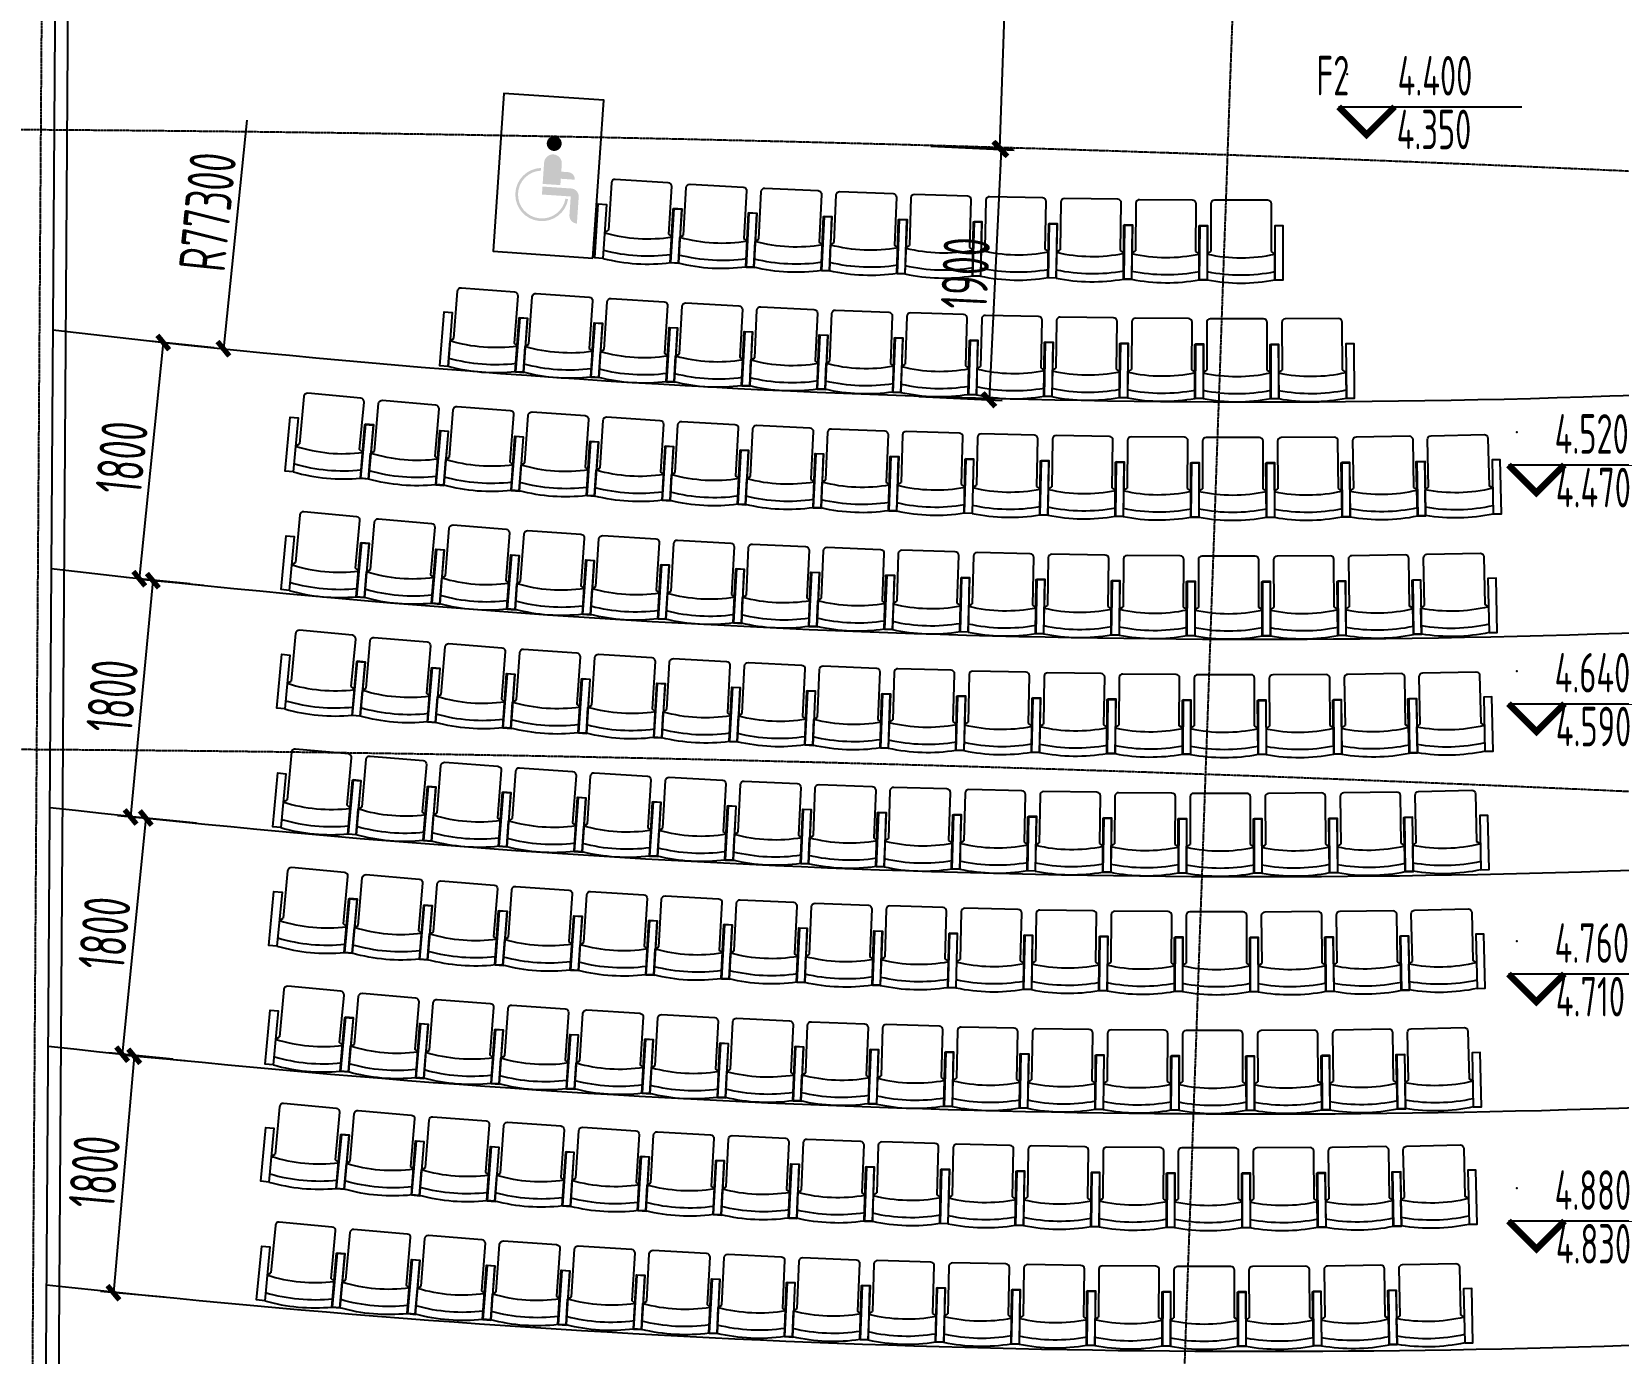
# Model space of a CAD drawing. Header units: millimetres. Extents: x 11515858 to 24947533, y -12784974 to -6116114.
# Drawn here: x 11780782 to 11792816, y -6390063 to -6380041 of the extents above; entities that cross this region are included whole.
import ezdxf
from ezdxf.enums import TextEntityAlignment as Align

# ---------------------------------------------------------------- set-up
doc = ezdxf.new("R2010")
doc.units = ezdxf.units.MM
doc.header["$LTSCALE"] = 10
doc.linetypes.add('A2-RG-AXIS$0$CENTER', pattern=[2, 1.25, -0.25, 0.25, -0.25])
doc.linetypes.add('A2-RG-AXIS$0$DOTE', pattern=[2.42, 2, -0.2, 0.02, -0.2])
for name, color, linetype in [('A2-RB-F2$0$A-DIMS-100', 1, 'Continuous'), ('A2-RD-F2$0$A-FURN-FIXT', 9, 'Continuous'), ('A2-RD-F2$0$A-STRS', 50, 'Continuous'), ('A2-RD-F2$0$an-door', 2, 'Continuous'), ('A2-RG-AXIS$0$A-GRID', 1, 'A2-RG-AXIS$0$CENTER'), ('A2-RI-F2$0$$2$A-SYMB', 4, 'Continuous'), ('A2-RI-F2$0$A-STRS', 50, 'Continuous'), ('A2-RI-F2$0$an-door', 2, 'Continuous')]:
    doc.layers.add(name, color=color, linetype=linetype)
doc.layers.add('A2-RD-F2$0$A-X-AREA', color=6, linetype='Continuous', plot=False)
for name, color, linetype, lineweight in [('A2-RD-F2$0$A-Z410-G-Vhcl', 5, 'Continuous', 0), ('A2-RI-F2$0$A-FLOR-STRS', 2, 'Continuous', 5), ('A2-RI-F2$0$A-WALL', 7, 'Continuous', 5)]:
    doc.layers.add(name, color=color, linetype=linetype, lineweight=lineweight)
doc.styles.add('A2-RB-F2$0$XD2008', font='hzs.shx', dxfattribs={"width": 0.7, "bigfont": 'hztxt.shx'})
doc.styles.add('A2-RI-F2$0$$0$XD2008', font='hzs.shx', dxfattribs={"width": 0.7, "bigfont": 'hztxt.shx'})
doc.dimstyles.new('A2-RB-F2$0$XD100', dxfattribs={"dimscale": 100, "dimtxt": 3.5, "dimasz": 1.5, "dimexe": 1, "dimexo": 2, "dimgap": 0.5, "dimtad": 1, "dimdec": 0, "dimdsep": 46, "dimtxsty": 'A2-RB-F2$0$XD2008', "dimcen": 2.5, "dimclrt": 4, "dimaunit": 1, "dimadec": 0, "dimazin": 0, "dimtfac": 1, "dimtdec": 0, "dimtix": 1, "dimtmove": 1, "dimatfit": 3, "dimfxl": 0, "dimtolj": 1, "dimtzin": 0, "dimarcsym": 0})
doc.dimstyles.new('A2-RB-F2$0$XD100$0', dxfattribs={"dimscale": 100, "dimtxt": 3.5, "dimasz": 1, "dimexe": 1, "dimexo": 2, "dimgap": 0.5, "dimtad": 1, "dimdec": 0, "dimdsep": 46, "dimtxsty": 'A2-RB-F2$0$XD2008', "dimblk1": 'A2-RB-F2$0$_ArchTick', "dimblk2": 'A2-RB-F2$0$_ArchTick', "dimsah": 1, "dimcen": 2.5, "dimclrt": 4, "dimaunit": 1, "dimadec": 0, "dimazin": 0, "dimtfac": 1, "dimtdec": 0, "dimtix": 1, "dimtmove": 1, "dimatfit": 3, "dimfxl": 0, "dimtolj": 1, "dimtzin": 0, "dimarcsym": 0})

# ---------------------------------------------------------------- blocks, each defined once
blk = doc.blocks.new('A2-RG-AXIS')
at = {"layer": 'A2-RG-AXIS$0$A-GRID', "linetype": 'A2-RG-AXIS$0$DOTE'}
for p, q in [((11780668.1, -6408085.3), (11780940.3, -6367886.2)), ((11790308.6, -6368084.2), (11788882.2, -6408258.9))]:
    blk.add_line(p, q, dxfattribs=at)
for radius in [323300, 316700, 313400, 308700]:
    blk.add_arc((11778730.7, -6694178.7), radius, 75.589285, 95.407644, dxfattribs=at)
blk = doc.blocks.new('A2-RB-F2$0$_ArchTick')
at = {"color": 0, "linetype": 'ByBlock', "const_width": 0.4}
blk.add_lwpolyline([(-0.5, -0.5), (0.5, 0.5)], dxfattribs=at)
blk = doc.blocks.new('*D1734')
at = {"layer": 'A2-RB-F2$0$A-DIMS-100', "color": 0, "lineweight": -2, "transparency": 16777216}
for p, q in [((11787603, -6380908), (11788235, -6380939)), ((11788135, -6380934), (11788043, -6382832)), ((11787511, -6382806), (11788143, -6382837))]:
    blk.add_line(p, q, dxfattribs=at)
at = {"layer": 'Defpoints', "color": 0, "transparency": 16777216}
for p in [(11787403, -6380899), (11787311, -6382796), (11788043, -6382832)]:
    blk.add_point(p, dxfattribs=at)
at = {"layer": 'A2-RB-F2$0$A-DIMS-100', "color": 0, "lineweight": -2, "transparency": 16777216, "xscale": 100, "yscale": 100, "zscale": 100}
for p, rotation in [((11788135, -6380934), 87.22209787628806), ((11788043, -6382832), 267.2220978762881)]:
    blk.add_blockref('A2-RB-F2$0$_ArchTick', p, dxfattribs=dict(at, rotation=rotation))
at = {"layer": 'A2-RB-F2$0$A-DIMS-100', "color": 4, "transparency": 16777216, "insert": (11787864, -6381872), "char_height": 350, "attachment_point": 5, "rotation": 87.2221, "style": 'A2-RB-F2$0$XD2008'}
blk.add_mtext('\\A1;1900', dxfattribs=at)
blk = doc.blocks.new('*D1742')
at = {"layer": 'A2-RB-F2$0$A-DIMS-100', "color": 0, "lineweight": -2, "transparency": 16777216}
for p, q in [((11787701, -6378258), (11788322, -6378282)), ((11788124, -6380926), (11788222, -6378278)), ((11787603, -6380906), (11788224, -6380929))]:
    blk.add_line(p, q, dxfattribs=at)
at = {"layer": 'Defpoints', "color": 0, "transparency": 16777216}
for p in [(11787502, -6378251), (11788222, -6378278), (11787403, -6380899)]:
    blk.add_point(p, dxfattribs=at)
at = {"layer": 'A2-RB-F2$0$A-DIMS-100', "color": 0, "lineweight": -2, "transparency": 16777216, "xscale": 100, "yscale": 100, "zscale": 100}
for p, rotation in [((11788222, -6378278), 87.87056580313333), ((11788124, -6380926), 267.8705658031333)]:
    blk.add_blockref('A2-RB-F2$0$_ArchTick', p, dxfattribs=dict(at, rotation=rotation))
at = {"layer": 'A2-RB-F2$0$A-DIMS-100', "color": 4, "transparency": 16777216, "insert": (11787948, -6379593), "char_height": 350, "attachment_point": 5, "rotation": 87.8706, "style": 'A2-RB-F2$0$XD2008'}
blk.add_mtext('\\A1;2650', dxfattribs=at)
blk = doc.blocks.new('*D1743')
at = {"layer": 'A2-RB-F2$0$A-DIMS-100', "color": 0, "lineweight": -2, "transparency": 16777216}
for p, q in [((11781780, -6382398), (11781598, -6384189)), ((11782165, -6382438), (11781681, -6382388)), ((11781983, -6384228), (11781498, -6384179))]:
    blk.add_line(p, q, dxfattribs=at)
at = {"layer": 'Defpoints', "color": 0, "transparency": 16777216}
for p in [(11782364, -6382458), (11781598, -6384189), (11782182, -6384249)]:
    blk.add_point(p, dxfattribs=at)
at = {"layer": 'A2-RB-F2$0$A-DIMS-100', "color": 0, "lineweight": -2, "transparency": 16777216, "xscale": 100, "yscale": 100, "zscale": 100}
for p, rotation in [((11781780, -6382398), 84.18771414547122), ((11781598, -6384189), 264.1877141454712)]:
    blk.add_blockref('A2-RB-F2$0$_ArchTick', p, dxfattribs=dict(at, rotation=rotation))
at = {"layer": 'A2-RB-F2$0$A-DIMS-100', "color": 4, "transparency": 16777216, "insert": (11781465, -6383271), "char_height": 350, "attachment_point": 5, "rotation": 84.1877, "style": 'A2-RB-F2$0$XD2008'}
blk.add_mtext('\\A1;1800', dxfattribs=at)
blk = doc.blocks.new('*D1744')
at = {"layer": 'A2-RB-F2$0$A-DIMS-100', "color": 0, "lineweight": -2, "transparency": 16777216}
for p, q in [((11781701, -6384204), (11781532, -6385996)), ((11782086, -6384240), (11781601, -6384195)), ((11781918, -6386032), (11781433, -6385987))]:
    blk.add_line(p, q, dxfattribs=at)
at = {"layer": 'Defpoints', "color": 0, "transparency": 16777216}
for p in [(11782285, -6384259), (11781532, -6385996), (11782117, -6386051)]:
    blk.add_point(p, dxfattribs=at)
at = {"layer": 'A2-RB-F2$0$A-DIMS-100', "color": 0, "lineweight": -2, "transparency": 16777216, "xscale": 100, "yscale": 100, "zscale": 100}
for p, rotation in [((11781701, -6384204), 84.63673890037019), ((11781532, -6385996), 264.6367389003702)]:
    blk.add_blockref('A2-RB-F2$0$_ArchTick', p, dxfattribs=dict(at, rotation=rotation))
at = {"layer": 'A2-RB-F2$0$A-DIMS-100', "color": 4, "transparency": 16777216, "insert": (11781392, -6385079), "char_height": 350, "attachment_point": 5, "rotation": 84.6367, "style": 'A2-RB-F2$0$XD2008'}
blk.add_mtext('\\A1;1800', dxfattribs=at)
blk = doc.blocks.new('*D1745')
at = {"layer": 'A2-RB-F2$0$A-DIMS-100', "color": 0, "lineweight": -2, "transparency": 16777216}
for p, q in [((11781647, -6386004), (11781468, -6387795)), ((11782032, -6386042), (11781548, -6385994)), ((11781853, -6387833), (11781368, -6387785))]:
    blk.add_line(p, q, dxfattribs=at)
at = {"layer": 'Defpoints', "color": 0, "transparency": 16777216}
for p in [(11782231, -6386062), (11781468, -6387795), (11782052, -6387853)]:
    blk.add_point(p, dxfattribs=at)
at = {"layer": 'A2-RB-F2$0$A-DIMS-100', "color": 0, "lineweight": -2, "transparency": 16777216, "xscale": 100, "yscale": 100, "zscale": 100}
for p, rotation in [((11781647, -6386004), 84.2786263601893), ((11781468, -6387795), 264.2786263601893)]:
    blk.add_blockref('A2-RB-F2$0$_ArchTick', p, dxfattribs=dict(at, rotation=rotation))
at = {"layer": 'A2-RB-F2$0$A-DIMS-100', "color": 4, "transparency": 16777216, "insert": (11781334, -6386877), "char_height": 350, "attachment_point": 5, "rotation": 84.2786, "style": 'A2-RB-F2$0$XD2008'}
blk.add_mtext('\\A1;1800', dxfattribs=at)
blk = doc.blocks.new('*D1746')
at = {"layer": 'A2-RB-F2$0$A-DIMS-100', "color": 0, "lineweight": -2, "transparency": 16777216}
for p, q in [((11781560, -6387811), (11781402, -6389604)), ((11781946, -6387845), (11781461, -6387802)), ((11781788, -6389638), (11781303, -6389595))]:
    blk.add_line(p, q, dxfattribs=at)
at = {"layer": 'Defpoints', "color": 0, "transparency": 16777216}
for p in [(11782145, -6387863), (11781402, -6389604), (11781987, -6389656)]:
    blk.add_point(p, dxfattribs=at)
at = {"layer": 'A2-RB-F2$0$A-DIMS-100', "color": 0, "lineweight": -2, "transparency": 16777216, "xscale": 100, "yscale": 100, "zscale": 100}
for p, rotation in [((11781560, -6387811), 84.96158509421868), ((11781402, -6389604), 264.9615850942187)]:
    blk.add_blockref('A2-RB-F2$0$_ArchTick', p, dxfattribs=dict(at, rotation=rotation))
at = {"layer": 'A2-RB-F2$0$A-DIMS-100', "color": 4, "transparency": 16777216, "insert": (11781257, -6388688), "char_height": 350, "attachment_point": 5, "rotation": 84.9616, "style": 'A2-RB-F2$0$XD2008'}
blk.add_mtext('\\A1;1800', dxfattribs=at)
blk = doc.blocks.new('*D1703')
at = {"layer": 'A2-RB-F2$0$A-DIMS-100', "color": 0, "lineweight": -2, "transparency": 16777216}
blk.add_line((11782413, -6380712), (11782236, -6382445), dxfattribs=at)
at = {"layer": 'Defpoints', "color": 0, "transparency": 16777216}
for p in [(11790118, -6305528), (11782236, -6382445)]:
    blk.add_point(p, dxfattribs=at)
at = {"layer": 'A2-RB-F2$0$A-DIMS-100', "color": 0, "lineweight": -2, "transparency": 16777216, "xscale": 100, "yscale": 100, "zscale": 100, "rotation": 264.1493711769298}
blk.add_blockref('A2-RB-F2$0$_ArchTick', (11782236, -6382445), dxfattribs=at)
at = {"layer": 'A2-RB-F2$0$A-DIMS-100', "color": 4, "transparency": 16777216, "insert": (11782116, -6381406), "char_height": 350, "attachment_point": 5, "rotation": 84.1494, "style": 'A2-RB-F2$0$XD2008'}
blk.add_mtext('\\A1;R77300', dxfattribs=at)
blk = doc.blocks.new('A2-RD-F2$0$LEC-SEAT')
for p, q in [((-21, -0.88), (-21, -8.02)), ((-21, -8.02), (-20, -8.74)), ((-20, -8.74), (-20, -21.94)), ((-2.25, -8.02), (-3.25, -8.74)), ((-3.25, -21.94), (-3.25, -8.74)), ((-19, -22.94), (-4.25, -22.94))]:
    blk.add_line(p, q)
for points in [[(-21, -0.88), (-23.25, -0.88), (-23.25, -15.88), (-21, -15.88)], [(-2.25, -0.88), (0, -0.88), (0, -15.88), (-2.25, -15.88)]]:
    blk.add_lwpolyline(points, close=True)
for centre, radius, start, end in [((-11.62, -50.6), 50.6, 79.3218, 100.6782), ((-11.62, -50.64), 48.39, 78.8293, 101.1707), ((-11.62, -50.78), 43.78, 77.6351, 102.3649), ((-19, -21.94), 1, 180, 270), ((-4.25, -21.94), 1, 270, 360)]:
    blk.add_arc(centre, radius, start, end)
blk = doc.blocks.new('*U2130')
at = {"layer": 'A2-RD-F2$0$A-Z410-G-Vhcl', "extrusion": (0, 0, -1)}
h = blk.add_hatch(color=2, dxfattribs=at)
edge = h.paths.add_edge_path()
edge.add_arc((-0.0041, 0.039), 0.0082, 0, 360)
for points in [[(-0.0139, -0.0062), (0.0056, -0.0062), (0.0056, 0.0172, 1), (-0.0139, 0.0172), (-0.0139, 0.0086), (-0.0214, 0.0086, 0.414214), (-0.0293, 0.0008), (-0.0139, 0.0008)], [(0.0086, 0.0082, -2.078418), (-0.0205, -0.0208), (-0.0235, -0.0208, 2.108884), (0.0086, 0.0112)], [(-0.0261, -0.0179), (0.0056, -0.0179), (0.0056, -0.0091), (-0.0261, -0.0091, 0.414214), (-0.0349, -0.0179), (-0.0349, -0.0472, 0.414214), (-0.0261, -0.0384)]]:
    blk.add_hatch(color=2, dxfattribs=at).paths.add_polyline_path(points)
blk = doc.blocks.new('A2-RD-F2')
at = {"layer": 'A2-RD-F2$0$A-FURN-FIXT', "linetype": 'Continuous'}
blk.add_lwpolyline([(11785039, -6381758), (11785121, -6380561), (11784363, -6380509), (11784281, -6381706)], close=True, dxfattribs=at)
at = {"layer": 'A2-RD-F2$0$A-STRS', "linetype": 'Continuous'}
for radius, start, end in [(77320, 263.18516, 272.69608), (79120, 263.33197, 272.55047), (80920, 263.47221, 272.41137), (82720, 263.60631, 272.27836), (84520, 263.73467, 272.15105)]:
    blk.add_arc((11790118, -6305528), radius, start, end, dxfattribs=at)
at = {"layer": 'A2-RD-F2$0$A-X-AREA'}
blk.add_lwpolyline([(11780971, -6378137), (11780880, -6391586, -0.010155), (11793166, -6391923), (11794029, -6378500, 0.010336), (11780971, -6378137, 0.748491)], format="xyb", dxfattribs=at)
at = {"layer": 'A2-RD-F2$0$an-door'}
blk.add_line((11780980, -6391487), (11781070, -6378238), dxfattribs=at)
at = {"layer": 'A2-RD-F2$0$A-FURN-FIXT', "linetype": 'Continuous'}
for p, xscale, yscale, zscale, rotation in [((11785052, -6381780), 27.37254901797536, 27.37254901797536, 27.37254901797536, 176.3956044613331), ((11786260, -6381853), -27.37254902048176, 27.37254901975333, 27.37254901960838, 176.8256044617711), ((11786833, -6381879), -27.37254901991148, 27.3725490197535, 27.37254901960838, 177.2556044624685), ((11787406, -6381901), -27.37254901947619, 27.37254901975393, 27.37254901960838, 177.6856044620673), ((11787343, -6381899), 27.37254901974042, 27.37254901974042, 27.37254901974042, 178.290457756919), ((11787916, -6381917), 27.37254901921542, 27.37254901921542, 27.37254901921542, 178.7204577577465), ((11788490, -6381932), 27.37254902053473, 27.37254902053473, 27.37254902053473, 179.1504577570037), ((11789063, -6381942), 27.3725490188429, 27.3725490188429, 27.3725490188429, 179.5804577574827), ((11789637, -6381947), 27.37254901935512, 27.37254901935512, 27.37254901935512, 180.0104577571734), ((11784511, -6382649), -27.37254901948808, 27.37254901975363, 27.37254901960838, 175.5356044615735), ((11785083, -6382688), -27.37254901934342, 27.37254901975356, 27.37254901960838, 175.9656044621782), ((11785656, -6382723), -27.37254901983314, 27.37254901975338, 27.37254901960838, 176.3956044615782), ((11786228, -6382753), -27.37254902048176, 27.37254901975333, 27.37254901960838, 176.8256044617711), ((11786801, -6382779), -27.37254901991148, 27.3725490197535, 27.37254901960838, 177.2556044624685), ((11787374, -6382800), -27.37254901947619, 27.37254901975393, 27.37254901960838, 177.6856044620673), ((11787312, -6382798), 27.37254901974042, 27.37254901974042, 27.37254901974042, 178.290457756919), ((11787885, -6382817), 27.37254901921542, 27.37254901921542, 27.37254901921542, 178.7204577577465), ((11788458, -6382831), 27.37254902053473, 27.37254902053473, 27.37254902053473, 179.1504577570037), ((11789032, -6382841), 27.3725490188429, 27.3725490188429, 27.3725490188429, 179.5804577574827), ((11789605, -6382847), 27.37254901935512, 27.37254901935512, 27.37254901935512, 180.0104577571734), ((11790179, -6382848), 27.37254902053391, 27.37254902053391, 27.37254902053391, 180.4404577571269), ((11782702, -6383397), 27.37254902031613, 27.37254902031613, 27.37254902031613, 174.675604462926), ((11783907, -6383506), -27.37254901963502, 27.37254901975389, 27.37254901960838, 175.1056044626017), ((11784479, -6383549), -27.37254901948808, 27.37254901975363, 27.37254901960838, 175.5356044615735), ((11785052, -6383587), -27.37254901934342, 27.37254901975356, 27.37254901960838, 175.9656044621782), ((11785624, -6383622), -27.37254901983314, 27.37254901975338, 27.37254901960838, 176.3956044615782), ((11786197, -6383652), -27.37254902048176, 27.37254901975333, 27.37254901960838, 176.8256044617711), ((11786770, -6383678), -27.37254901991148, 27.3725490197535, 27.37254901960838, 177.2556044624685), ((11787343, -6383700), -27.37254901947619, 27.37254901975393, 27.37254901960838, 177.6856044620673), ((11787280, -6383697), 27.37254901974042, 27.37254901974042, 27.37254901974042, 178.290457756919), ((11787853, -6383716), 27.37254901921542, 27.37254901921542, 27.37254901921542, 178.7204577577465), ((11788427, -6383730), 27.37254902053473, 27.37254902053473, 27.37254902053473, 179.1504577570037), ((11789000, -6383741), 27.3725490188429, 27.3725490188429, 27.3725490188429, 179.5804577574827), ((11789574, -6383746), 27.37254901935512, 27.37254901935512, 27.37254901935512, 180.0104577571734), ((11790147, -6383748), 27.37254902053391, 27.37254902053391, 27.37254902053391, 180.4404577571269), ((11790721, -6383745), 27.37254901968736, 27.37254901968736, 27.37254901968736, 180.8704577565455), ((11791930, -6383721), -27.37254902043766, 27.37254901975462, 27.37254901960838, 181.3004577570018), ((11782671, -6384296), 27.37254902031613, 27.37254902031613, 27.37254902031613, 174.675604462926), ((11783876, -6384405), -27.37254901963502, 27.37254901975389, 27.37254901960838, 175.1056044626017), ((11784448, -6384448), -27.37254901948808, 27.37254901975363, 27.37254901960838, 175.5356044615735), ((11785020, -6384487), -27.37254901934342, 27.37254901975356, 27.37254901960838, 175.9656044621782), ((11785593, -6384521), -27.37254901983314, 27.37254901975338, 27.37254901960838, 176.3956044615782), ((11786165, -6384552), -27.37254902048176, 27.37254901975333, 27.37254901960838, 176.8256044617711), ((11786738, -6384578), -27.37254901991148, 27.3725490197535, 27.37254901960838, 177.2556044624685), ((11787311, -6384599), -27.37254901947619, 27.37254901975393, 27.37254901960838, 177.6856044620673), ((11787248, -6384597), 27.37254901974042, 27.37254901974042, 27.37254901974042, 178.290457756919), ((11787822, -6384616), 27.37254901921542, 27.37254901921542, 27.37254901921542, 178.7204577577465), ((11788395, -6384630), 27.37254902053473, 27.37254902053473, 27.37254902053473, 179.1504577570037), ((11788969, -6384640), 27.3725490188429, 27.3725490188429, 27.3725490188429, 179.5804577574827), ((11789542, -6384646), 27.37254901935512, 27.37254901935512, 27.37254901935512, 180.0104577571734), ((11790116, -6384647), 27.37254902053391, 27.37254902053391, 27.37254902053391, 180.4404577571269), ((11790689, -6384644), 27.37254901968736, 27.37254901968736, 27.37254901968736, 180.8704577565455), ((11791899, -6384620), -27.37254902043766, 27.37254901975462, 27.37254901960838, 181.3004577570018), ((11782639, -6385195), 27.37254902031613, 27.37254902031613, 27.37254902031613, 174.675604462926), ((11783844, -6385304), -27.37254901963502, 27.37254901975389, 27.37254901960838, 175.1056044626017), ((11784416, -6385348), -27.37254901948808, 27.37254901975363, 27.37254901960838, 175.5356044615735), ((11784988, -6385386), -27.37254901934342, 27.37254901975356, 27.37254901960838, 175.9656044621782), ((11785561, -6385421), -27.37254901983314, 27.37254901975338, 27.37254901960838, 176.3956044615782), ((11786134, -6385451), -27.37254902048176, 27.37254901975333, 27.37254901960838, 176.8256044617711), ((11786707, -6385477), -27.37254901991148, 27.3725490197535, 27.37254901960838, 177.2556044624685), ((11787280, -6385499), -27.37254901947619, 27.37254901975393, 27.37254901960838, 177.6856044620673), ((11787217, -6385496), 27.37254901974042, 27.37254901974042, 27.37254901974042, 178.290457756919), ((11787790, -6385515), 27.37254901921542, 27.37254901921542, 27.37254901921542, 178.7204577577465), ((11788364, -6385529), 27.37254902053473, 27.37254902053473, 27.37254902053473, 179.1504577570037), ((11788937, -6385539), 27.3725490188429, 27.3725490188429, 27.3725490188429, 179.5804577574827), ((11789510, -6385545), 27.37254901935512, 27.37254901935512, 27.37254901935512, 180.0104577571734), ((11790084, -6385547), 27.37254902053391, 27.37254902053391, 27.37254902053391, 180.4404577571269), ((11790658, -6385544), 27.37254901968736, 27.37254901968736, 27.37254901968736, 180.8704577565455), ((11791867, -6385520), -27.37254902043766, 27.37254901975462, 27.37254901960838, 181.3004577570018), ((11782608, -6386095), 27.37254902040261, 27.37254902040261, 27.37254902040261, 174.675604460985), ((11783813, -6386204), -27.37254901963502, 27.37254901975389, 27.37254901960838, 175.1056044626017), ((11784385, -6386247), -27.37254901948808, 27.37254901975363, 27.37254901960838, 175.5356044615735), ((11784957, -6386286), -27.37254901934342, 27.37254901975356, 27.37254901960838, 175.9656044621782), ((11785529, -6386320), -27.37254901983314, 27.37254901975338, 27.37254901960838, 176.3956044615782), ((11786102, -6386350), -27.37254902048176, 27.37254901975333, 27.37254901960838, 176.8256044617711), ((11786675, -6386376), -27.37254901991148, 27.3725490197535, 27.37254901960838, 177.2556044624685), ((11787248, -6386398), -27.37254901947619, 27.37254901975393, 27.37254901960838, 177.6856044620673), ((11787185, -6386396), 27.37254901974042, 27.37254901974042, 27.37254901974042, 178.290457756919), ((11787759, -6386414), 27.37254901921542, 27.37254901921542, 27.37254901921542, 178.7204577577465), ((11788332, -6386429), 27.37254902053473, 27.37254902053473, 27.37254902053473, 179.1504577570037), ((11788905, -6386439), 27.3725490188429, 27.3725490188429, 27.3725490188429, 179.5804577574827), ((11789479, -6386445), 27.37254901935512, 27.37254901935512, 27.37254901935512, 180.0104577571734), ((11790052, -6386446), 27.37254902053391, 27.37254902053391, 27.37254902053391, 180.4404577571269), ((11790626, -6386443), 27.37254901968736, 27.37254901968736, 27.37254901968736, 180.8704577565455), ((11791836, -6386419), -27.37254902043766, 27.37254901975462, 27.37254901960838, 181.3004577570018), ((11782579, -6386994), 27.37254902040261, 27.37254902040261, 27.37254902040261, 174.675604460985), ((11783784, -6387103), -27.37254901963502, 27.37254901975389, 27.37254901960838, 175.1056044626017), ((11784356, -6387147), -27.37254901948808, 27.37254901975363, 27.37254901960838, 175.5356044615735), ((11784928, -6387185), -27.37254901934342, 27.37254901975356, 27.37254901960838, 175.9656044621782), ((11785501, -6387220), -27.37254901983314, 27.37254901975338, 27.37254901960838, 176.3956044615782), ((11786073, -6387250), -27.37254902048176, 27.37254901975333, 27.37254901960838, 176.8256044617711), ((11786646, -6387276), -27.37254901991148, 27.3725490197535, 27.37254901960838, 177.2556044624685), ((11787219, -6387298), -27.37254901947619, 27.37254901975393, 27.37254901960838, 177.6856044620673), ((11787156, -6387295), 27.37254901974042, 27.37254901974042, 27.37254901974042, 178.290457756919), ((11787730, -6387314), 27.37254901921542, 27.37254901921542, 27.37254901921542, 178.7204577577465), ((11788303, -6387328), 27.37254902053473, 27.37254902053473, 27.37254902053473, 179.1504577570037), ((11788877, -6387338), 27.3725490188429, 27.3725490188429, 27.3725490188429, 179.5804577574827), ((11789450, -6387344), 27.37254901935512, 27.37254901935512, 27.37254901935512, 180.0104577571734), ((11790024, -6387346), 27.37254902053391, 27.37254902053391, 27.37254902053391, 180.4404577571269), ((11790597, -6387343), 27.37254901968736, 27.37254901968736, 27.37254901968736, 180.8704577565455), ((11791807, -6387319), -27.37254902043766, 27.37254901975462, 27.37254901960838, 181.3004577570018), ((11782550, -6387894), 27.37254902040261, 27.37254902040261, 27.37254902040261, 174.675604460985), ((11783755, -6388003), -27.37254901963502, 27.37254901975389, 27.37254901960838, 175.1056044626017), ((11784327, -6388046), -27.37254901948808, 27.37254901975363, 27.37254901960838, 175.5356044615735), ((11784899, -6388085), -27.37254901934342, 27.37254901975356, 27.37254901960838, 175.9656044621782), ((11785472, -6388119), -27.37254901983314, 27.37254901975338, 27.37254901960838, 176.3956044615782), ((11786044, -6388150), -27.37254902048176, 27.37254901975333, 27.37254901960838, 176.8256044617711), ((11786617, -6388175), -27.37254901991148, 27.3725490197535, 27.37254901960838, 177.2556044624685), ((11787190, -6388197), -27.37254901947619, 27.37254901975393, 27.37254901960838, 177.6856044620673), ((11787128, -6388195), 27.37254901974042, 27.37254901974042, 27.37254901974042, 178.290457756919), ((11787701, -6388214), 27.37254901921542, 27.37254901921542, 27.37254901921542, 178.7204577577465), ((11788274, -6388228), 27.37254902053473, 27.37254902053473, 27.37254902053473, 179.1504577570037), ((11788848, -6388238), 27.3725490188429, 27.3725490188429, 27.3725490188429, 179.5804577574827), ((11789421, -6388244), 27.37254901935512, 27.37254901935512, 27.37254901935512, 180.0104577571734), ((11789995, -6388245), 27.37254902053391, 27.37254902053391, 27.37254902053391, 180.4404577571269), ((11790568, -6388242), 27.37254901968736, 27.37254901968736, 27.37254901968736, 180.8704577565455), ((11791778, -6388218), -27.37254902043766, 27.37254901975462, 27.37254901960838, 181.3004577570018), ((11782518, -6388783), 27.37254902040261, 27.37254902040261, 27.37254902040261, 174.675604460985), ((11783723, -6388892), -27.37254901963502, 27.37254901975389, 27.37254901960838, 175.1056044626017), ((11784295, -6388936), -27.37254901948808, 27.37254901975363, 27.37254901960838, 175.5356044615735), ((11784867, -6388974), -27.37254901934342, 27.37254901975356, 27.37254901960838, 175.9656044621782), ((11785440, -6389009), -27.37254901983314, 27.37254901975338, 27.37254901960838, 176.3956044615782), ((11786012, -6389039), -27.37254902048176, 27.37254901975333, 27.37254901960838, 176.8256044617711), ((11786585, -6389065), -27.37254901991148, 27.3725490197535, 27.37254901960838, 177.2556044624685), ((11787158, -6389087), -27.37254901947619, 27.37254901975393, 27.37254901960838, 177.6856044620673), ((11787096, -6389084), 27.37254901974042, 27.37254901974042, 27.37254901974042, 178.290457756919), ((11787669, -6389103), 27.37254901921542, 27.37254901921542, 27.37254901921542, 178.7204577577465), ((11788242, -6389117), 27.37254902053473, 27.37254902053473, 27.37254902053473, 179.1504577570037), ((11788816, -6389127), 27.3725490188429, 27.3725490188429, 27.3725490188429, 179.5804577574827), ((11789389, -6389133), 27.37254901935512, 27.37254901935512, 27.37254901935512, 180.0104577571734), ((11789963, -6389135), 27.37254902053391, 27.37254902053391, 27.37254902053391, 180.4404577571269), ((11790536, -6389132), 27.37254901968736, 27.37254901968736, 27.37254901968736, 180.8704577565455), ((11791746, -6389108), -27.37254902043766, 27.37254901975462, 27.37254901960838, 181.3004577570018), ((11782486, -6389683), 27.37254902040261, 27.37254902040261, 27.37254902040261, 174.675604460985), ((11783691, -6389792), -27.37254901963502, 27.37254901975389, 27.37254901960838, 175.1056044626017), ((11784263, -6389835), -27.37254901948808, 27.37254901975363, 27.37254901960838, 175.5356044615735), ((11784835, -6389874), -27.37254901934342, 27.37254901975356, 27.37254901960838, 175.9656044621782), ((11785407, -6389908), -27.37254901983314, 27.37254901975338, 27.37254901960838, 176.3956044615782), ((11785980, -6389938), -27.37254902048176, 27.37254901975333, 27.37254901960838, 176.8256044617711), ((11786553, -6389964), -27.37254901991148, 27.3725490197535, 27.37254901960838, 177.2556044624685), ((11787126, -6389986), -27.37254901947619, 27.37254901975393, 27.37254901960838, 177.6856044620673), ((11787063, -6389984), 27.37254901974042, 27.37254901974042, 27.37254901974042, 178.290457756919), ((11787637, -6390002), 27.37254901921542, 27.37254901921542, 27.37254901921542, 178.7204577577465), ((11788210, -6390017), 27.37254902053473, 27.37254902053473, 27.37254902053473, 179.1504577570037), ((11788783, -6390027), 27.3725490188429, 27.3725490188429, 27.3725490188429, 179.5804577574827), ((11789357, -6390033), 27.37254901935512, 27.37254901935512, 27.37254901935512, 180.0104577571734), ((11789930, -6390034), 27.37254902053391, 27.37254902053391, 27.37254902053391, 180.4404577571269), ((11790504, -6390031), 27.37254901968736, 27.37254901968736, 27.37254901968736, 180.8704577565455), ((11791714, -6390007), -27.37254902043766, 27.37254901975462, 27.37254901960838, 181.3004577570018)]:
    blk.add_blockref('A2-RD-F2$0$LEC-SEAT', p, dxfattribs=dict(at, xscale=xscale, yscale=yscale, zscale=zscale, rotation=rotation))
at = {"layer": 'A2-RD-F2$0$A-Z410-G-Vhcl', "color": 2, "extrusion": (3.78016e-42, 5.53056e-41, -1), "xscale": -6898.552177697647, "yscale": 6898.552177847363, "zscale": 6898.552177799478, "rotation": 3.857150721154286}
blk.add_blockref('*U2130', (-11784699, -6381155), dxfattribs=at)
blk = doc.blocks.new('A2-RI-F2$0$$2$ECADI-TAG-HGHT（国标）')
at = {"color": 1}
blk.add_line((-2.12, 2.12), (11.77, 2.12), dxfattribs=at)
at = {"color": 1, "const_width": 0.5}
blk.add_lwpolyline([(-2.12, 2.12), (0, 0), (2.12, 2.12)], dxfattribs=at)
at = {"color": 1}
blk.add_point((-1.48, 4.6), dxfattribs=at)
at = {"style": 'A2-RI-F2$0$$0$XD2008', "width": 0.7}
blk.add_attdef('FL', text='', height=3, dxfattribs=at).set_placement((-2.69, 2.97), align=Align.RIGHT)
for tag, p in [('F.F.L.', (2.28, 2.97)), ('T.O.S.', (2.28, -1.1))]:
    blk.add_attdef(tag, p, '', height=3, dxfattribs=at)
blk = doc.blocks.new('A2-RB-F2')
at = {"layer": 'A2-RB-F2$0$A-DIMS-100'}
dim = blk.add_radius_dim(center=(11790117.6, -6305527.5), mpoint=(11782235.9, -6382444.8), text='R77300', dimstyle='A2-RB-F2$0$XD100', override={"dimasz": 1, "dimblk1": 'A2-RB-F2$0$_ArchTick', "dimblk2": 'A2-RB-F2$0$_ArchTick', "dimsah": 1}, dxfattribs=at)
dim.commit()
dim.dimension.update_dxf_attribs({"geometry": '*D1703', "text_midpoint": (11782340, -6381429.3), "dimtype": 132})
for p1, p2, distance, picture, middle in [((11787403.2, -6380898.7), (11787501.6, -6378251), -721, '*D1742', (11787948.1, -6379593.3)), ((11782363.9, -6382457.8), (11782181.6, -6384248.5), -586.9, '*D1743', (11781465, -6383271)), ((11782284.9, -6384259), (11782116.7, -6386051.1), -586.9, '*D1744', (11781392.5, -6385079.1)), ((11782231.2, -6386062.4), (11782051.8, -6387853.4), -586.9, '*D1745', (11781333.6, -6386876.9)), ((11782144.9, -6387862.7), (11781986.9, -6389655.6), -586.8, '*D1746', (11781257.2, -6388687.8))]:
    dim = blk.add_aligned_dim(p1=p1, p2=p2, distance=distance, dimstyle='A2-RB-F2$0$XD100$0', dxfattribs=at)
    dim.commit()
    dim.dimension.update_dxf_attribs({"geometry": picture, "text_midpoint": middle})
dim = blk.add_aligned_dim(p1=(11787403.2, -6380898.7), p2=(11787311.1, -6382796.3), distance=732.9, text='1900', dimstyle='A2-RB-F2$0$XD100$0', dxfattribs=at)
dim.commit()
dim.dimension.update_dxf_attribs({"geometry": '*D1734', "text_midpoint": (11787864.4, -6381872.1)})
blk = doc.blocks.new('A2-RI-F2')
at = {"layer": 'A2-RI-F2$0$A-WALL'}
blk.add_line((11780880, -6391586), (11780971, -6378137), dxfattribs=at)
at = {"layer": 'A2-RI-F2$0$an-door'}
blk.add_line((11780980, -6391487), (11781070, -6378238), dxfattribs=at)
at = {"layer": 'A2-RI-F2$0$$2$A-SYMB'}
ref = blk.add_blockref('A2-RI-F2$0$$2$ECADI-TAG-HGHT（国标）', (11790907, -6380822), dxfattribs=dict(at, xscale=100, yscale=100, zscale=100))
ref.add_attrib('F.F.L.', '4.400', (11791142, -6380525), dxfattribs={"layer": '0', "height": 300, "style": 'A2-RI-F2$0$$0$XD2008', "width": 0.7})
ref.add_attrib('T.O.S.', '4.350', (11791135, -6380932), dxfattribs={"layer": '0', "height": 300, "style": 'A2-RI-F2$0$$0$XD2008', "width": 0.7})
ref.add_attrib('FL', 'F2', dxfattribs={"layer": '0', "height": 300, "style": 'A2-RI-F2$0$$0$XD2008', "width": 0.7}).set_placement((11790776, -6380524), align=Align.RIGHT)
ref = blk.add_blockref('A2-RI-F2$0$$2$ECADI-TAG-HGHT（国标）', (11792195, -6383538), dxfattribs=dict(at, xscale=100, yscale=100, zscale=100))
ref.add_attrib('F.F.L.', '4.520', (11792333, -6383241), dxfattribs={"layer": '0', "height": 300, "style": 'A2-RI-F2$0$$0$XD2008', "width": 0.7})
ref.add_attrib('T.O.S.', '4.470', (11792342, -6383648), dxfattribs={"layer": '0', "height": 300, "style": 'A2-RI-F2$0$$0$XD2008', "width": 0.7})
ref = blk.add_blockref('A2-RI-F2$0$$2$ECADI-TAG-HGHT（国标）', (11792195, -6385349), dxfattribs=dict(at, xscale=100, yscale=100, zscale=100))
ref.add_attrib('F.F.L.', '4.640', (11792333, -6385052), dxfattribs={"layer": '0', "height": 300, "style": 'A2-RI-F2$0$$0$XD2008', "width": 0.7})
ref.add_attrib('T.O.S.', '4.590', (11792342, -6385460), dxfattribs={"layer": '0', "height": 300, "style": 'A2-RI-F2$0$$0$XD2008', "width": 0.7})
ref = blk.add_blockref('A2-RI-F2$0$$2$ECADI-TAG-HGHT（国标）', (11792195, -6387398), dxfattribs=dict(at, xscale=100, yscale=100, zscale=100))
ref.add_attrib('F.F.L.', '4.760', (11792333, -6387102), dxfattribs={"layer": '0', "height": 300, "style": 'A2-RI-F2$0$$0$XD2008', "width": 0.7})
ref.add_attrib('T.O.S.', '4.710', (11792342, -6387509), dxfattribs={"layer": '0', "height": 300, "style": 'A2-RI-F2$0$$0$XD2008', "width": 0.7})
ref = blk.add_blockref('A2-RI-F2$0$$2$ECADI-TAG-HGHT（国标）', (11792195, -6389272), dxfattribs=dict(at, xscale=100, yscale=100, zscale=100))
ref.add_attrib('F.F.L.', '4.880', (11792333, -6388976), dxfattribs={"layer": '0', "height": 300, "style": 'A2-RI-F2$0$$0$XD2008', "width": 0.7})
ref.add_attrib('T.O.S.', '4.830', (11792342, -6389383), dxfattribs={"layer": '0', "height": 300, "style": 'A2-RI-F2$0$$0$XD2008', "width": 0.7})
at = {"layer": 'A2-RI-F2$0$A-FLOR-STRS'}
blk.add_blockref('A2-RG-AXIS', (0, 0), dxfattribs=at)
at = {"layer": 'A2-RI-F2$0$A-STRS', "linetype": 'Continuous'}
blk.add_blockref('A2-RB-F2', (0, 0), dxfattribs=at)

msp = doc.modelspace()

# ---------------------------------------------------------------- block references
for name in ['A2-RI-F2', 'A2-RB-F2', 'A2-RG-AXIS', 'A2-RD-F2']:
    msp.add_blockref(name, (0, 0))

doc.saveas('drawing.dxf')
